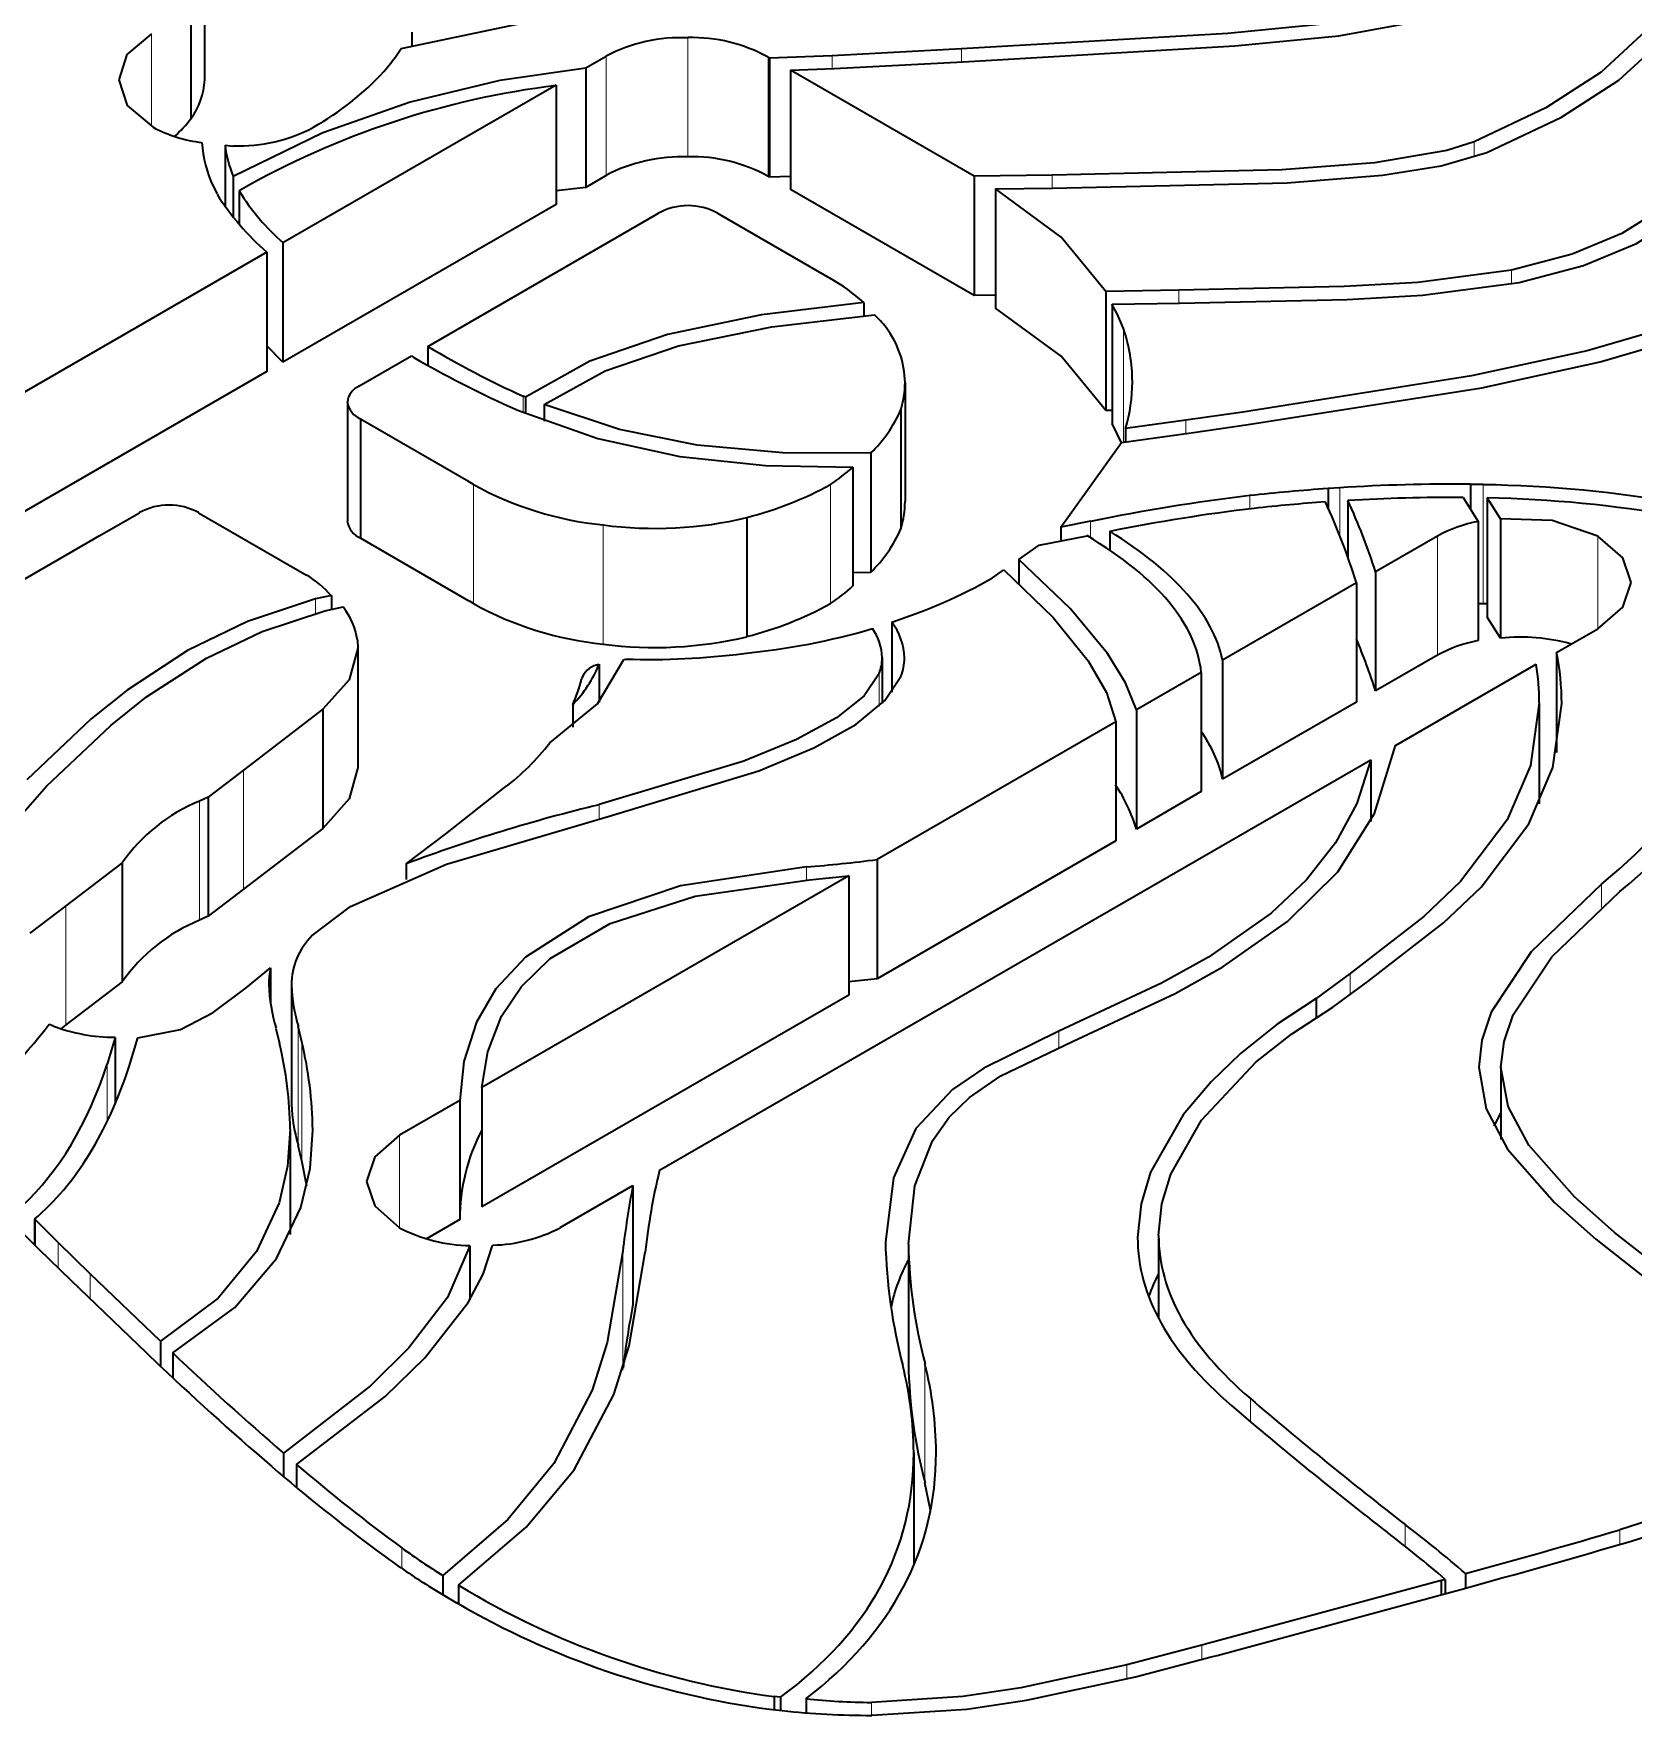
# Model space of a CAD drawing. Extents: x 428 to 891, y 189 to 670.
# Drawn here: x 775.65 to 781.13, y 646.21 to 651.97 of the extents above; entities that cross this region are included whole.
import ezdxf

# ---------------------------------------------------------------- set-up
doc = ezdxf.new("R2010")
doc.units = 0

msp = doc.modelspace()

# ---------------------------------------------------------------- linework, layer by layer
at = {"color": 7, "lineweight": 35, "ltscale": 0.010207}
for p, q in [((776.2335, 652.2189), (776.2335, 651.8106)), ((776.1861, 652.0855), (776.1861, 651.6772)), ((777.5388, 651.8505), (777.5388, 651.4422)), ((778.1679, 651.8854), (778.1679, 651.4772)), ((778.2404, 651.8436), (778.2404, 651.4353)), ((777.4375, 651.792), (777.4375, 651.3837)), ((778.8694, 651.4804), (778.8694, 651.0721)), ((776.4463, 651.2197), (776.4463, 650.8115)), ((776.5018, 651.2518), (776.5018, 650.8435)), ((779.3206, 651.0858), (779.3206, 650.6776)), ((778.6323, 650.7739), (778.6323, 650.3657)), ((776.723, 650.707), (776.723, 650.2987)), ((776.7679, 650.648), (776.7679, 650.2397)), ((778.618, 650.6804), (778.618, 650.2721)), ((778.5148, 650.531), (778.5148, 650.1227)), ((778.4534, 650.4836), (778.4534, 650.0754)), ((780.6266, 650.3784), (780.6266, 649.9701)), ((780.6722, 650.3064), (780.6722, 649.8981)), ((780.2442, 650.125), (780.2442, 649.7167)), ((776.7585, 649.8629), (776.7585, 649.4546)), ((779.7201, 649.8224), (779.7201, 649.4141)), ((779.6469, 649.7802), (779.6469, 649.3719)), ((776.6389, 649.6543), (776.6389, 649.246)), ((779.3547, 649.6115), (779.3547, 649.2032)), ((776.2461, 649.353), (776.2461, 648.9447)), ((778.5366, 649.1392), (778.5366, 648.7309)), ((775.951, 649.1279), (775.951, 648.7196)), ((778.4396, 649.0831), (778.4396, 648.6749)), ((777.1834, 648.3578), (777.1834, 647.9496)), ((777.1071, 648.3138), (777.1071, 647.9055)), ((777.7006, 648.022), (777.7006, 647.6137)), ((778.6442, 647.8217), (778.6442, 647.4134))]:
    msp.add_line(p, q, dxfattribs=at)
at = {"color": 7, "lineweight": 13, "ltscale": 0.00793}
for p, q in [((776.0516, 651.9689), (776.0516, 651.6517)), ((776.9014, 648.195), (776.9014, 647.8778))]:
    msp.add_line(p, q, dxfattribs=at)
at = {"color": 7, "lineweight": 35, "ltscale": 0.001193}
for p, q in [((776.9433, 651.9745), (776.9433, 651.9268)), ((778.9319, 650.1042), (778.971, 650.1316))]:
    msp.add_line(p, q, dxfattribs=at)
at = {"color": 7, "lineweight": 13, "ltscale": 0.010207}
for p, q in [((777.8891, 651.9557), (777.8891, 651.5474)), ((777.6089, 651.8909), (777.6089, 651.4827)), ((778.1639, 651.8878), (778.1639, 651.4795)), ((777.1547, 650.4247), (777.1547, 650.0164)), ((778.3769, 650.4247), (778.3769, 650.0164)), ((777.5982, 650.2852), (777.5982, 649.8769)), ((776.367, 649.4455), (776.367, 649.0372)), ((776.2161, 649.3394), (776.2161, 648.9312)), ((775.7587, 648.981), (775.7587, 648.5728)), ((776.5542, 648.567), (776.5542, 648.1588)), ((776.5666, 648.5148), (776.5666, 648.1066)), ((777.6655, 647.7971), (777.6655, 647.3889)), ((778.7007, 647.4111), (778.7007, 647.0029))]:
    msp.add_line(p, q, dxfattribs=at)
at = {"color": 7, "lineweight": 35, "ltscale": 0.01109}
msp.add_line((778.8253, 651.9164), (778.3823, 651.8933), dxfattribs=at)
at = {"color": 7, "lineweight": 13, "ltscale": 0.001114}
for p, q in [((778.8253, 651.9164), (778.8253, 651.8719)), ((779.5707, 651.0898), (779.5707, 651.0452))]:
    msp.add_line(p, q, dxfattribs=at)
at = {"color": 7, "lineweight": 35, "ltscale": 0.002024}
for p, q in [((777.6089, 651.8909), (777.5388, 651.8505)), ((777.6089, 651.4827), (777.5388, 651.4422))]:
    msp.add_line(p, q, dxfattribs=at)
at = {"color": 7, "lineweight": 35, "ltscale": 0.000116207}
for p, q in [((778.1679, 651.8854), (778.1639, 651.8878)), ((778.1679, 651.4772), (778.1639, 651.4795))]:
    msp.add_line(p, q, dxfattribs=at)
at = {"color": 7, "lineweight": 35, "ltscale": 0.005364}
msp.add_line((778.3823, 651.8933), (778.1679, 651.8854), dxfattribs=at)
at = {"color": 7, "lineweight": 35, "ltscale": 0.003729}
msp.add_line((778.2404, 651.8436), (778.3894, 651.849), dxfattribs=at)
at = {"color": 7, "lineweight": 35, "ltscale": 0.018158}
for p, q in [((778.8694, 651.4804), (778.2404, 651.8436)), ((778.8694, 651.0721), (778.2404, 651.4353))]:
    msp.add_line(p, q, dxfattribs=at)
at = {"color": 7, "lineweight": 13, "ltscale": 0.001115}
msp.add_line((778.3823, 651.8933), (778.3823, 651.8487), dxfattribs=at)
at = {"color": 7, "lineweight": 35, "ltscale": 0.011081}
msp.add_line((778.3894, 651.849), (778.832, 651.8723), dxfattribs=at)
at = {"color": 7, "lineweight": 35, "ltscale": 0.027012}
for p, q in [((777.4375, 651.792), (776.5018, 651.2518)), ((777.4375, 651.3837), (776.5018, 650.8435))]:
    msp.add_line(p, q, dxfattribs=at)
at = {"color": 7, "lineweight": 35, "ltscale": 0.000709072}
msp.add_line((776.3037, 651.5869), (776.3319, 651.5838), dxfattribs=at)
at = {"color": 7, "lineweight": 35, "ltscale": 0.005251}
msp.add_line((776.3037, 651.5869), (776.3037, 651.3768), dxfattribs=at)
at = {"color": 7, "lineweight": 13, "ltscale": 0.001314}
msp.add_line((780.5812, 651.5983), (780.5812, 651.5458), dxfattribs=at)
at = {"color": 7, "lineweight": 35, "ltscale": 0.00074388}
msp.add_line((776.2631, 651.4462), (776.2767, 651.4197), dxfattribs=at)
at = {"color": 7, "lineweight": 35, "ltscale": 0.003491}
msp.add_line((776.3317, 651.4796), (776.3317, 651.3399), dxfattribs=at)
at = {"color": 7, "lineweight": 35, "ltscale": 0.002549}
msp.add_line((777.5388, 651.4422), (777.4375, 651.4303), dxfattribs=at)
at = {"color": 7, "lineweight": 35, "ltscale": 0.001812}
msp.add_line((778.2404, 651.4793), (778.1679, 651.4772), dxfattribs=at)
at = {"color": 7, "lineweight": 35, "ltscale": 0.006664}
msp.add_line((779.1359, 651.484), (778.8694, 651.4804), dxfattribs=at)
at = {"color": 7, "lineweight": 35, "ltscale": 0.004877}
msp.add_line((778.9423, 651.4369), (779.1374, 651.4395), dxfattribs=at)
at = {"color": 7, "lineweight": 35, "ltscale": 0.010205}
for p, q in [((778.9423, 651.4369), (778.9423, 651.0287)), ((779.3414, 651.0416), (779.3414, 650.6334)), ((778.091, 650.3113), (778.091, 649.9031)), ((780.5955, 650.2977), (780.5955, 649.8895)), ((780.1783, 650.087), (780.1783, 649.6788)), ((779.4247, 649.6519), (779.4247, 649.2437)), ((776.5309, 648.7085), (776.5309, 648.3003))]:
    msp.add_line(p, q, dxfattribs=at)
at = {"color": 7, "lineweight": 13, "ltscale": 0.001112}
for p, q in [((779.1359, 651.484), (779.1359, 651.4395)), ((778.5173, 646.2512), (778.5173, 646.2067))]:
    msp.add_line(p, q, dxfattribs=at)
at = {"color": 7, "lineweight": 35, "ltscale": 0.002863}
msp.add_line((776.3521, 651.4302), (776.3521, 651.3157), dxfattribs=at)
at = {"color": 7, "lineweight": 35, "ltscale": 0.022825}
msp.add_line((776.9976, 650.8972), (777.7883, 651.3536), dxfattribs=at)
at = {"color": 7, "lineweight": 35, "ltscale": 0.011167}
msp.add_line((777.9901, 651.3536), (778.3769, 651.1303), dxfattribs=at)
at = {"color": 7, "lineweight": 35, "ltscale": 0.032577}
msp.add_line((776.4463, 651.2197), (775.3178, 650.5682), dxfattribs=at)
at = {"color": 7, "lineweight": 13, "ltscale": 0.001175}
msp.add_line((780.7097, 651.158), (780.7097, 651.111), dxfattribs=at)
at = {"color": 7, "lineweight": 35, "ltscale": 0.006255}
msp.add_line((779.5707, 651.0898), (779.3206, 651.0858), dxfattribs=at)
at = {"color": 7, "lineweight": 35, "ltscale": 0.001123}
msp.add_line((778.4909, 651.0474), (778.4909, 651.0024), dxfattribs=at)
at = {"color": 7, "lineweight": 35, "ltscale": 0.001834}
msp.add_line((778.9427, 651.0732), (778.8694, 651.0721), dxfattribs=at)
at = {"color": 7, "lineweight": 35, "ltscale": 0.005781}
msp.add_line((779.3414, 651.0416), (779.5726, 651.0452), dxfattribs=at)
at = {"color": 7, "lineweight": 13, "ltscale": 0.009749}
msp.add_line((779.3804, 650.9587), (779.3804, 650.5688), dxfattribs=at)
at = {"color": 7, "lineweight": 35, "ltscale": 0.001966}
msp.add_line((776.5018, 650.8435), (776.4463, 650.8992), dxfattribs=at)
at = {"color": 7, "lineweight": 35, "ltscale": 0.005182}
msp.add_line((776.7622, 650.7613), (776.942, 650.8645), dxfattribs=at)
at = {"color": 7, "lineweight": 35, "ltscale": 0.000227417}
msp.add_line((776.942, 650.8645), (776.9497, 650.8597), dxfattribs=at)
at = {"color": 7, "lineweight": 35, "ltscale": 0.001616}
msp.add_line((776.9976, 650.8972), (776.9976, 650.8325), dxfattribs=at)
at = {"color": 7, "lineweight": 35, "ltscale": 0.032576}
msp.add_line((776.4463, 650.8115), (775.3178, 650.16), dxfattribs=at)
at = {"color": 7, "lineweight": 35, "ltscale": 0.000834611}
msp.add_line((777.2778, 650.6914), (777.3083, 650.6777), dxfattribs=at)
at = {"color": 7, "lineweight": 35, "ltscale": 0.000192581}
msp.add_line((777.3321, 650.7234), (777.3251, 650.7266), dxfattribs=at)
at = {"color": 7, "lineweight": 13, "ltscale": 0.001401}
msp.add_line((777.3251, 650.7266), (777.3251, 650.6705), dxfattribs=at)
at = {"color": 7, "lineweight": 35, "ltscale": 0.001396}
msp.add_line((777.3321, 650.7234), (777.3321, 650.6675), dxfattribs=at)
at = {"color": 7, "lineweight": 35, "ltscale": 0.001414}
msp.add_line((777.3969, 650.6982), (777.3969, 650.6417), dxfattribs=at)
at = {"color": 7, "lineweight": 35, "ltscale": 0.010681}
for p, q in [((777.1379, 650.4344), (776.7679, 650.648)), ((777.1379, 650.0261), (776.7679, 650.2397))]:
    msp.add_line(p, q, dxfattribs=at)
at = {"color": 7, "lineweight": 35, "ltscale": 0.000523457}
msp.add_line((779.3415, 650.6779), (779.3206, 650.6776), dxfattribs=at)
at = {"color": 7, "lineweight": 35, "ltscale": 0.001858}
msp.add_line((779.3743, 650.5668), (779.3414, 650.6334), dxfattribs=at)
at = {"color": 7, "lineweight": 35, "ltscale": 0.005211}
msp.add_line((779.5942, 650.6445), (779.3878, 650.6155), dxfattribs=at)
at = {"color": 7, "lineweight": 35, "ltscale": 0.00493}
msp.add_line((779.7895, 650.6723), (779.5942, 650.6445), dxfattribs=at)
at = {"color": 7, "lineweight": 13, "ltscale": 0.001141}
msp.add_line((779.5942, 650.6445), (779.5942, 650.5989), dxfattribs=at)
at = {"color": 7, "lineweight": 35, "ltscale": 0.004924}
msp.add_line((779.6128, 650.6015), (779.8078, 650.6292), dxfattribs=at)
at = {"color": 7, "lineweight": 35, "ltscale": 0.006023}
msp.add_line((779.3742, 650.5679), (779.6128, 650.6015), dxfattribs=at)
at = {"color": 7, "lineweight": 35, "ltscale": 0.001141}
msp.add_line((779.3878, 650.6155), (779.3878, 650.5698), dxfattribs=at)
at = {"color": 7, "lineweight": 35, "ltscale": 0.008931}
msp.add_line((779.1656, 650.278), (779.3742, 650.5679), dxfattribs=at)
at = {"color": 7, "lineweight": 35, "ltscale": 0.000162009}
for p, q in [((777.1435, 650.4312), (777.1379, 650.4344)), ((777.1491, 650.4279), (777.1435, 650.4312)), ((777.1547, 650.4247), (777.1491, 650.4279)), ((777.1435, 650.0229), (777.1379, 650.0261)), ((777.1491, 650.0197), (777.1435, 650.0229)), ((777.1547, 650.0164), (777.1491, 650.0197))]:
    msp.add_line(p, q, dxfattribs=at)
at = {"color": 7, "lineweight": 35, "ltscale": 0.000999981}
msp.add_line((780.1215, 650.4128), (780.0816, 650.4103), dxfattribs=at)
at = {"color": 7, "lineweight": 35, "ltscale": 0.001669}
msp.add_line((780.0816, 650.4103), (780.0816, 650.3435), dxfattribs=at)
at = {"color": 7, "lineweight": 13, "ltscale": 0.004109}
msp.add_line((780.1215, 650.4128), (780.1215, 650.2485), dxfattribs=at)
at = {"color": 7, "lineweight": 35, "ltscale": 0.00107}
msp.add_line((780.6121, 650.4237), (780.5693, 650.4246), dxfattribs=at)
at = {"color": 7, "lineweight": 35, "ltscale": 0.002109}
msp.add_line((780.5693, 650.4246), (780.5693, 650.3403), dxfattribs=at)
at = {"color": 7, "lineweight": 13, "ltscale": 0.010205}
for p, q in [((780.6121, 650.4237), (780.6121, 650.0155)), ((780.4559, 650.2472), (780.4559, 649.839))]:
    msp.add_line(p, q, dxfattribs=at)
at = {"color": 7, "lineweight": 13, "ltscale": 0.001138}
msp.add_line((779.8134, 650.386), (779.8134, 650.3405), dxfattribs=at)
at = {"color": 7, "lineweight": 35, "ltscale": 0.004883}
msp.add_line((780.1495, 650.3692), (780.1495, 650.1739), dxfattribs=at)
at = {"color": 7, "lineweight": 35, "ltscale": 0.002424}
msp.add_line((780.5436, 650.3796), (780.5955, 650.2977), dxfattribs=at)
at = {"color": 7, "lineweight": 35, "ltscale": 0.002131}
for p, q in [((780.6722, 650.3064), (780.6266, 650.3784)), ((780.6722, 649.8981), (780.6266, 649.9701))]:
    msp.add_line(p, q, dxfattribs=at)
at = {"color": 7, "lineweight": 35, "ltscale": 0.00399}
msp.add_line((775.8728, 650.2477), (776.011, 650.3276), dxfattribs=at)
at = {"color": 7, "lineweight": 35, "ltscale": 0.010682}
msp.add_line((776.2128, 650.3276), (776.5828, 650.1139), dxfattribs=at)
at = {"color": 7, "lineweight": 35, "ltscale": 0.002611}
msp.add_line((779.2681, 650.2982), (779.1656, 650.278), dxfattribs=at)
at = {"color": 7, "lineweight": 13, "ltscale": 0.001419}
msp.add_line((779.2681, 650.2982), (779.2681, 650.2414), dxfattribs=at)
at = {"color": 7, "lineweight": 35, "ltscale": 0.035898}
msp.add_line((774.6293, 649.5298), (775.8728, 650.2477), dxfattribs=at)
at = {"color": 7, "lineweight": 35, "ltscale": 0.004176}
msp.add_line((779.0919, 650.2166), (779.2557, 650.2488), dxfattribs=at)
at = {"color": 7, "lineweight": 35, "ltscale": 0.001172}
msp.add_line((779.1656, 650.278), (779.1656, 650.2311), dxfattribs=at)
at = {"color": 7, "lineweight": 35, "ltscale": 0.001624}
msp.add_line((779.334, 650.2637), (779.334, 650.1987), dxfattribs=at)
at = {"color": 7, "lineweight": 35, "ltscale": 0.00611}
msp.add_line((780.4559, 650.2472), (780.2442, 650.125), dxfattribs=at)
at = {"color": 7, "lineweight": 13, "ltscale": 0.007928}
msp.add_line((781.0054, 650.2472), (781.0054, 649.9301), dxfattribs=at)
at = {"color": 7, "lineweight": 35, "ltscale": 0.002125}
msp.add_line((779.0223, 650.1677), (779.0919, 650.2166), dxfattribs=at)
at = {"color": 7, "lineweight": 35, "ltscale": 0.002071}
msp.add_line((779.0223, 650.1677), (779.0223, 650.0848), dxfattribs=at)
at = {"color": 7, "lineweight": 35, "ltscale": 0.001536}
msp.add_line((778.5148, 650.1227), (778.4534, 650.1212), dxfattribs=at)
at = {"color": 7, "lineweight": 35, "ltscale": 0.013229}
msp.add_line((780.1783, 650.087), (779.7201, 649.8224), dxfattribs=at)
at = {"color": 7, "lineweight": 35, "ltscale": 0.001392}
msp.add_line((776.6678, 650.0434), (776.6133, 650.032), dxfattribs=at)
at = {"color": 7, "lineweight": 13, "ltscale": 0.001233}
msp.add_line((776.6133, 650.032), (776.6133, 649.9827), dxfattribs=at)
at = {"color": 7, "lineweight": 35, "ltscale": 0.001607}
msp.add_line((776.6453, 649.9915), (776.7082, 650.0046), dxfattribs=at)
at = {"color": 7, "lineweight": 35, "ltscale": 0.001175}
msp.add_line((776.6678, 650.0434), (776.6678, 649.9964), dxfattribs=at)
at = {"color": 7, "lineweight": 35, "ltscale": 0.000413584}
msp.add_line((780.6121, 650.0155), (780.5955, 650.0158), dxfattribs=at)
at = {"color": 7, "lineweight": 35, "ltscale": 0.000383105}
msp.add_line((780.6274, 650.0151), (780.6121, 650.0155), dxfattribs=at)
at = {"color": 7, "lineweight": 35, "ltscale": 0.006012}
msp.add_line((778.5876, 649.9528), (778.5876, 649.7123), dxfattribs=at)
at = {"color": 7, "lineweight": 35, "ltscale": 0.00069426}
msp.add_line((776.7567, 649.8906), (776.7585, 649.8629), dxfattribs=at)
at = {"color": 7, "lineweight": 35, "ltscale": 0.004077}
msp.add_line((780.8641, 649.8484), (781.0053, 649.93), dxfattribs=at)
at = {"color": 7, "lineweight": 35, "ltscale": 0.000167597}
msp.add_line((777.6695, 649.8246), (777.6761, 649.8258), dxfattribs=at)
at = {"color": 7, "lineweight": 35, "ltscale": 0.003925}
msp.add_line((778.554, 649.8309), (778.554, 649.674), dxfattribs=at)
at = {"color": 7, "lineweight": 35, "ltscale": 0.006111}
msp.add_line((780.4559, 649.839), (780.2442, 649.7167), dxfattribs=at)
at = {"color": 7, "lineweight": 35, "ltscale": 0.008559}
msp.add_line((780.8641, 649.8484), (780.8641, 649.5061), dxfattribs=at)
at = {"color": 7, "lineweight": 35, "ltscale": 0.000242399}
msp.add_line((777.5751, 649.8065), (777.5847, 649.8083), dxfattribs=at)
at = {"color": 7, "lineweight": 35, "ltscale": 0.003259}
msp.add_line((777.5847, 649.8083), (777.5847, 649.6779), dxfattribs=at)
at = {"color": 7, "lineweight": 13, "ltscale": 0.00282}
msp.add_line((778.5433, 649.7765), (778.5433, 649.6637), dxfattribs=at)
at = {"color": 7, "lineweight": 35, "ltscale": 0.006414}
msp.add_line((779.6469, 649.7802), (779.4247, 649.6519), dxfattribs=at)
at = {"color": 7, "lineweight": 35, "ltscale": 0.013927}
msp.add_line((780.3117, 649.5295), (780.7942, 649.808), dxfattribs=at)
at = {"color": 7, "lineweight": 35, "ltscale": 0.00857}
for p, q in [((776.6389, 649.6543), (776.367, 649.4455)), ((776.6389, 649.246), (776.367, 649.0372))]:
    msp.add_line(p, q, dxfattribs=at)
at = {"color": 7, "lineweight": 35, "ltscale": 0.001935}
msp.add_line((777.4944, 649.6705), (777.4944, 649.5931), dxfattribs=at)
at = {"color": 7, "lineweight": 35, "ltscale": 0.01323}
msp.add_line((780.1783, 649.6788), (779.7201, 649.4141), dxfattribs=at)
at = {"color": 7, "lineweight": 35, "ltscale": 0.008647}
msp.add_line((780.8046, 649.6757), (780.8046, 649.3298), dxfattribs=at)
at = {"color": 7, "lineweight": 35, "ltscale": 0.023616}
for p, q in [((779.3547, 649.6115), (778.5366, 649.1392)), ((779.3547, 649.2032), (778.5366, 648.7309))]:
    msp.add_line(p, q, dxfattribs=at)
at = {"color": 7, "lineweight": 35, "ltscale": 0.070306}
msp.add_line((777.7919, 648.0748), (780.2274, 649.4808), dxfattribs=at)
at = {"color": 7, "lineweight": 35, "ltscale": 0.005295}
msp.add_line((780.2274, 649.4808), (780.2274, 649.269), dxfattribs=at)
at = {"color": 7, "lineweight": 35, "ltscale": 0.003806}
for p, q in [((776.367, 649.4455), (776.2461, 649.353)), ((776.367, 649.0372), (776.2461, 648.9447))]:
    msp.add_line(p, q, dxfattribs=at)
at = {"color": 7, "lineweight": 35, "ltscale": 0.006417}
msp.add_line((777.0594, 649.2271), (777.2612, 649.3856), dxfattribs=at)
at = {"color": 7, "lineweight": 35, "ltscale": 0.006413}
msp.add_line((779.6469, 649.3719), (779.4247, 649.2437), dxfattribs=at)
at = {"color": 7, "lineweight": 35, "ltscale": 0.000823618}
for p, q in [((776.2461, 649.353), (776.2161, 649.3394)), ((776.2461, 648.9447), (776.2161, 648.9312))]:
    msp.add_line(p, q, dxfattribs=at)
at = {"color": 7, "lineweight": 13, "ltscale": 0.001215}
msp.add_line((777.5849, 649.3275), (777.5849, 649.2789), dxfattribs=at)
at = {"color": 7, "lineweight": 35, "ltscale": 0.004251}
msp.add_line((776.9241, 649.1241), (777.0594, 649.2271), dxfattribs=at)
at = {"color": 7, "lineweight": 35, "ltscale": 0.006051}
for p, q in [((775.951, 649.1279), (775.7587, 648.981)), ((775.951, 648.7196), (775.7587, 648.5728))]:
    msp.add_line(p, q, dxfattribs=at)
at = {"color": 7, "lineweight": 35, "ltscale": 0.001323}
msp.add_line((776.9241, 649.1241), (776.9241, 649.0712), dxfattribs=at)
at = {"color": 7, "lineweight": 35, "ltscale": 0.036263}
for p, q in [((778.4396, 649.0831), (777.1834, 648.3578)), ((778.4396, 648.6749), (777.1834, 647.9496))]:
    msp.add_line(p, q, dxfattribs=at)
at = {"color": 7, "lineweight": 13, "ltscale": 0.001122}
msp.add_line((778.2947, 649.114), (778.2947, 649.0691), dxfattribs=at)
at = {"color": 7, "lineweight": 35, "ltscale": 0.003375}
msp.add_line((778.3052, 649.0699), (778.4396, 649.0831), dxfattribs=at)
at = {"color": 7, "lineweight": 13, "ltscale": 0.00199}
msp.add_line((781.0176, 649.0548), (781.0176, 648.9752), dxfattribs=at)
at = {"color": 7, "lineweight": 35, "ltscale": 0.003874}
msp.add_line((775.7587, 648.981), (775.6354, 648.8871), dxfattribs=at)
at = {"color": 7, "lineweight": 35, "ltscale": 0.004114}
msp.add_line((776.6021, 648.8789), (776.733, 648.9786), dxfattribs=at)
at = {"color": 7, "lineweight": 35, "ltscale": 0.002711}
msp.add_line((776.3754, 648.6994), (776.4593, 648.7681), dxfattribs=at)
at = {"color": 7, "lineweight": 35, "ltscale": 0.003043}
msp.add_line((776.4593, 648.7681), (776.4593, 648.6464), dxfattribs=at)
at = {"color": 7, "lineweight": 35, "ltscale": 0.002443}
msp.add_line((778.5366, 648.7309), (778.4396, 648.7195), dxfattribs=at)
at = {"color": 7, "lineweight": 35, "ltscale": 0.003631}
msp.add_line((780.157, 648.7489), (780.0403, 648.6624), dxfattribs=at)
at = {"color": 7, "lineweight": 13, "ltscale": 0.001782}
msp.add_line((780.157, 648.7489), (780.157, 648.6776), dxfattribs=at)
at = {"color": 7, "lineweight": 35, "ltscale": 0.003506}
msp.add_line((776.2632, 648.6152), (776.3754, 648.6994), dxfattribs=at)
at = {"color": 7, "lineweight": 35, "ltscale": 0.003702}
msp.add_line((780.0981, 648.6331), (780.2172, 648.7212), dxfattribs=at)
at = {"color": 7, "lineweight": 35, "ltscale": 0.001604}
msp.add_line((780.0403, 648.6624), (780.0403, 648.5983), dxfattribs=at)
at = {"color": 7, "lineweight": 35, "ltscale": 0.000339006}
msp.add_line((775.7014, 648.5753), (775.7138, 648.5699), dxfattribs=at)
at = {"color": 7, "lineweight": 35, "ltscale": 0.000545089}
msp.add_line((775.7587, 648.5728), (775.7414, 648.5594), dxfattribs=at)
at = {"color": 7, "lineweight": 35, "ltscale": 0.001328}
msp.add_line((776.4779, 648.5607), (776.4904, 648.509), dxfattribs=at)
at = {"color": 7, "lineweight": 35, "ltscale": 0.001341}
for p, q in [((776.5666, 648.5148), (776.5542, 648.567)), ((776.5666, 648.1066), (776.5542, 648.1588))]:
    msp.add_line(p, q, dxfattribs=at)
at = {"color": 7, "lineweight": 35, "ltscale": 0.002393}
msp.add_line((775.9277, 648.5299), (775.8997, 648.4384), dxfattribs=at)
at = {"color": 7, "lineweight": 35, "ltscale": 0.005687}
msp.add_line((775.9277, 648.5299), (775.9277, 648.3024), dxfattribs=at)
at = {"color": 7, "lineweight": 35, "ltscale": 0.002552}
msp.add_line((775.9753, 648.4302), (776.0052, 648.5278), dxfattribs=at)
at = {"color": 7, "lineweight": 13, "ltscale": 0.001393}
msp.add_line((779.1594, 648.551), (779.1594, 648.4953), dxfattribs=at)
at = {"color": 7, "lineweight": 13, "ltscale": 0.004941}
msp.add_line((775.8997, 648.4384), (775.8997, 648.2407), dxfattribs=at)
at = {"color": 7, "lineweight": 35, "ltscale": 0.00618}
msp.add_line((780.6735, 648.4276), (780.6735, 648.1804), dxfattribs=at)
at = {"color": 7, "lineweight": 35, "ltscale": 0.005938}
msp.add_line((777.1071, 648.3138), (776.9014, 648.195), dxfattribs=at)
at = {"color": 7, "lineweight": 35, "ltscale": 0.001312}
msp.add_line((780.6735, 648.272), (780.6487, 648.2257), dxfattribs=at)
at = {"color": 7, "lineweight": 35, "ltscale": 0.009013}
msp.add_line((776.5264, 648.2151), (776.5264, 647.8546), dxfattribs=at)
at = {"color": 7, "lineweight": 35, "ltscale": 0.002198}
msp.add_line((776.5837, 648.0203), (776.5666, 648.1066), dxfattribs=at)
at = {"color": 7, "lineweight": 35, "ltscale": 0.007209}
msp.add_line((777.4508, 647.8778), (777.7006, 648.022), dxfattribs=at)
at = {"color": 7, "lineweight": 35, "ltscale": 0.002792}
msp.add_line((775.587, 647.8826), (775.6659, 647.8035), dxfattribs=at)
at = {"color": 7, "lineweight": 35, "ltscale": 0.000107918}
msp.add_line((775.6544, 647.9041), (775.6514, 647.9072), dxfattribs=at)
at = {"color": 7, "lineweight": 35, "ltscale": 0.00224}
msp.add_line((775.6514, 647.9072), (775.6514, 647.8176), dxfattribs=at)
at = {"color": 7, "lineweight": 35, "ltscale": 0.002742}
msp.add_line((775.7319, 647.8264), (775.6544, 647.9041), dxfattribs=at)
at = {"color": 7, "lineweight": 13, "ltscale": 0.002235}
msp.add_line((775.6544, 647.9041), (775.6544, 647.8146), dxfattribs=at)
at = {"color": 7, "lineweight": 35, "ltscale": 0.003293}
msp.add_line((777.1071, 647.9055), (776.993, 647.8397), dxfattribs=at)
at = {"color": 7, "lineweight": 35, "ltscale": 0.003827}
msp.add_line((775.842, 647.7201), (775.7319, 647.8264), dxfattribs=at)
at = {"color": 7, "lineweight": 13, "ltscale": 0.002168}
msp.add_line((775.7319, 647.8264), (775.7319, 647.7397), dxfattribs=at)
at = {"color": 7, "lineweight": 35, "ltscale": 0.004622}
msp.add_line((777.1423, 647.8159), (777.1423, 647.631), dxfattribs=at)
at = {"color": 7, "lineweight": 35, "ltscale": 0.007117}
msp.add_line((779.501, 647.8509), (779.501, 647.5662), dxfattribs=at)
at = {"color": 7, "lineweight": 35, "ltscale": 0.00382}
msp.add_line((775.6659, 647.8035), (775.7758, 647.6973), dxfattribs=at)
at = {"color": 7, "lineweight": 35, "ltscale": 0.00897}
msp.add_line((775.7758, 647.6973), (776.0344, 647.4487), dxfattribs=at)
at = {"color": 7, "lineweight": 35, "ltscale": 0.008354}
msp.add_line((776.0828, 647.4885), (775.842, 647.7201), dxfattribs=at)
at = {"color": 7, "lineweight": 13, "ltscale": 0.002171}
msp.add_line((775.842, 647.7201), (775.842, 647.6332), dxfattribs=at)
at = {"color": 7, "lineweight": 35, "ltscale": 0.002145}
msp.add_line((776.0828, 647.4885), (776.0828, 647.4026), dxfattribs=at)
at = {"color": 7, "lineweight": 35, "ltscale": 0.000692857}
msp.add_line((776.0344, 647.4487), (776.0544, 647.4295), dxfattribs=at)
at = {"color": 7, "lineweight": 35, "ltscale": 0.002127}
msp.add_line((776.1247, 647.4484), (776.1247, 647.3633), dxfattribs=at)
at = {"color": 7, "lineweight": 13, "ltscale": 0.001981}
msp.add_line((779.8153, 647.2921), (779.8153, 647.2128), dxfattribs=at)
at = {"color": 7, "lineweight": 35, "ltscale": 0.00072906}
msp.add_line((776.4634, 647.0595), (776.4855, 647.0404), dxfattribs=at)
at = {"color": 7, "lineweight": 35, "ltscale": 0.001999}
msp.add_line((776.5037, 647.1049), (776.5037, 647.025), dxfattribs=at)
at = {"color": 7, "lineweight": 35, "ltscale": 3.6748e-05}
msp.add_line((776.5492, 647.0654), (776.5481, 647.0663), dxfattribs=at)
at = {"color": 7, "lineweight": 35, "ltscale": 0.001964}
msp.add_line((776.5481, 647.0663), (776.5481, 646.9878), dxfattribs=at)
at = {"color": 7, "lineweight": 13, "ltscale": 0.001962}
msp.add_line((776.5492, 647.0654), (776.5492, 646.9869), dxfattribs=at)
at = {"color": 7, "lineweight": 35, "ltscale": 0.009665}
msp.add_line((778.662, 647.1069), (778.662, 646.7203), dxfattribs=at)
at = {"color": 7, "lineweight": 35, "ltscale": 0.00238}
msp.add_line((778.7201, 646.9097), (778.7007, 647.0029), dxfattribs=at)
at = {"color": 7, "lineweight": 13, "ltscale": 0.001875}
msp.add_line((780.3453, 646.8605), (780.3453, 646.7855), dxfattribs=at)
at = {"color": 7, "lineweight": 13, "ltscale": 0.001244}
msp.add_line((781.0806, 646.8423), (781.0806, 646.7925), dxfattribs=at)
at = {"color": 7, "lineweight": 13, "ltscale": 0.001758}
msp.add_line((776.9089, 646.7805), (776.9089, 646.7102), dxfattribs=at)
at = {"color": 7, "lineweight": 35, "ltscale": 0.001631}
msp.add_line((777.0493, 646.6854), (777.0493, 646.6201), dxfattribs=at)
at = {"color": 7, "lineweight": 35, "ltscale": 0.001598}
msp.add_line((777.103, 646.6525), (777.103, 646.5886), dxfattribs=at)
at = {"color": 7, "lineweight": 35, "ltscale": 0.020699}
msp.add_line((780.4688, 646.6688), (779.6696, 646.4526), dxfattribs=at)
at = {"color": 7, "lineweight": 35, "ltscale": 0.000345833}
msp.add_line((780.4821, 646.6725), (780.4688, 646.6688), dxfattribs=at)
at = {"color": 7, "lineweight": 35, "ltscale": 0.00123}
msp.add_line((780.4688, 646.6688), (780.4688, 646.6196), dxfattribs=at)
at = {"color": 7, "lineweight": 35, "ltscale": 0.001233}
msp.add_line((780.4821, 646.6725), (780.4821, 646.6232), dxfattribs=at)
at = {"color": 7, "lineweight": 35, "ltscale": 0.001234}
msp.add_line((780.5521, 646.6922), (780.5521, 646.6428), dxfattribs=at)
at = {"color": 7, "lineweight": 35, "ltscale": 0.000761024}
msp.add_line((777.0015, 646.6494), (777.0274, 646.6335), dxfattribs=at)
at = {"color": 7, "lineweight": 35, "ltscale": 0.001988}
msp.add_line((777.0274, 646.6335), (777.0957, 646.5928), dxfattribs=at)
at = {"color": 7, "lineweight": 35, "ltscale": 0.020726}
msp.add_line((779.7019, 646.4122), (780.5022, 646.6287), dxfattribs=at)
at = {"color": 7, "lineweight": 35, "ltscale": 0.000875691}
msp.add_line((780.5022, 646.6287), (780.5359, 646.6383), dxfattribs=at)
at = {"color": 7, "lineweight": 35, "ltscale": 0.006637}
msp.add_line((779.6486, 646.447), (779.3916, 646.3802), dxfattribs=at)
at = {"color": 7, "lineweight": 35, "ltscale": 0.00054335}
msp.add_line((779.6696, 646.4526), (779.6486, 646.447), dxfattribs=at)
at = {"color": 7, "lineweight": 13, "ltscale": 0.001222}
msp.add_line((779.6486, 646.447), (779.6486, 646.3981), dxfattribs=at)
at = {"color": 7, "lineweight": 13, "ltscale": 0.001212}
msp.add_line((779.3916, 646.3802), (779.3916, 646.3317), dxfattribs=at)
at = {"color": 7, "lineweight": 35, "ltscale": 0.006681}
msp.add_line((779.422, 646.3392), (779.6806, 646.4067), dxfattribs=at)
at = {"color": 7, "lineweight": 35, "ltscale": 0.000550337}
msp.add_line((779.6806, 646.4067), (779.7019, 646.4122), dxfattribs=at)
at = {"color": 7, "lineweight": 35, "ltscale": 0.000567865}
msp.add_line((778.2062, 646.2691), (778.1837, 646.2715), dxfattribs=at)
at = {"color": 7, "lineweight": 35, "ltscale": 0.001131}
msp.add_line((778.1837, 646.2715), (778.1837, 646.2263), dxfattribs=at)
at = {"color": 7, "lineweight": 35, "ltscale": 0.001132}
msp.add_line((778.2062, 646.2691), (778.2062, 646.2238), dxfattribs=at)
at = {"color": 7, "lineweight": 35, "ltscale": 0.001199}
msp.add_line((778.2933, 646.2634), (778.2933, 646.2154), dxfattribs=at)
at = {"color": 7, "lineweight": 35, "ltscale": 0.001102}
msp.add_line((778.1682, 646.228), (778.212, 646.2232), dxfattribs=at)
at = {"color": 7, "lineweight": 35}
for points in [[(781.4288, 652.3518), (781.2899, 652.1209), (781.1998, 652.0061), (781.0167, 651.8373), (780.8274, 651.7151), (780.5812, 651.5983)], [(780.6255, 651.5621), (780.881, 651.6831), (781.077, 651.8092), (781.2665, 651.983), (781.3594, 652.1011), (781.5023, 652.3383)], [(780.9313, 652.2755), (780.7384, 652.1599), (780.4991, 652.0768), (780.0859, 652.0032), (779.7375, 651.9698), (778.8253, 651.9164)], [(778.832, 651.8723), (779.7623, 651.9269), (780.1185, 651.9615), (780.5427, 652.0387), (780.7906, 652.1265), (780.9932, 652.2488)], [(776.9069, 651.9178), (777.3477, 652.0106), (777.6179, 652.0479), (778.2041, 652.0965)], [(776.0516, 651.9689), (775.9675, 651.897), (775.9395, 651.8104)], [(777.5388, 651.8505), (777.2446, 651.808), (776.9379, 651.7346), (776.6385, 651.6288), (776.3317, 651.4796)], [(775.9395, 651.8104), (775.9689, 651.723), (776.0572, 651.6485)], [(781.5575, 651.6801), (781.372, 651.4858), (781.2698, 651.3985), (781.0877, 651.2838), (780.9178, 651.2131), (780.7097, 651.158)], [(780.7354, 651.116), (780.9565, 651.1749), (781.1373, 651.2504), (781.3302, 651.3716), (781.4371, 651.4625), (781.6259, 651.6594)], [(780.5812, 651.5983), (780.4882, 651.5683), (780.2404, 651.5259), (779.9227, 651.5018), (779.1359, 651.484)], [(779.1374, 651.4395), (779.941, 651.4583), (780.268, 651.4839), (780.469, 651.516), (780.6255, 651.5621)], [(779.3206, 651.0858), (779.1677, 651.2716), (778.9423, 651.4369)], [(782.0193, 651.4776), (781.9394, 651.3599), (781.8313, 651.2549), (781.6801, 651.1506), (781.5022, 651.0599), (781.2477, 650.9628), (780.9682, 650.8823), (780.5728, 650.796), (779.7895, 650.6723)], [(779.8078, 650.6292), (780.6084, 650.7559), (781.0128, 650.8448), (781.299, 650.9282), (781.5599, 651.0291), (781.7392, 651.1216), (781.8927, 651.2277), (782.0077, 651.3394), (782.0929, 651.4649)], [(780.7097, 651.158), (780.389, 651.1165), (780.1362, 651.1021), (779.5707, 651.0898)], [(779.5726, 651.0452), (780.1466, 651.0579), (780.4047, 651.0729), (780.7354, 651.116)], [(778.4909, 651.0474), (778.1403, 651.0052), (777.8192, 650.9384), (777.5531, 650.8472), (777.3321, 650.7234)], [(777.3969, 650.6982), (777.6049, 650.8135), (777.8564, 650.899), (778.1766, 650.9647), (778.5283, 651.0057)], [(779.3206, 650.6776), (779.1677, 650.8634), (778.9423, 651.0287)], [(778.5148, 650.531), (778.2144, 650.5323), (777.9207, 650.5594), (777.6542, 650.6129), (777.3969, 650.6982)], [(777.3083, 650.6777), (777.5805, 650.5812), (777.8617, 650.5201), (778.1547, 650.4891), (778.4534, 650.4836)], [(781.0054, 650.2472), (780.8489, 650.3004), (780.6722, 650.3064)], [(781.1191, 650.0886), (781.0907, 650.173), (781.0054, 650.2472)], [(779.4247, 649.6519), (779.3875, 649.7449), (779.3259, 649.845), (779.1979, 649.999), (779.0223, 650.1677)], [(778.971, 650.1316), (779.1392, 649.9681), (779.2598, 649.8201), (779.3229, 649.7109), (779.3547, 649.6115)], [(781.0053, 649.93), (781.0907, 650.0042), (781.1191, 650.0886)], [(776.6133, 650.032), (776.3801, 649.9542), (776.1754, 649.8549), (775.9688, 649.72), (775.8456, 649.6213), (775.6248, 649.4124)], [(775.6921, 649.3905), (775.9119, 649.5983), (776.0345, 649.6962), (776.24, 649.829), (776.4304, 649.92), (776.6453, 649.9915)], [(776.7585, 649.8629), (776.7286, 649.7554), (776.6389, 649.6543)], [(777.4156, 649.5385), (777.5797, 649.6724), (777.6695, 649.8246)], [(778.5433, 649.7765), (778.492, 649.7004), (778.3979, 649.6252), (778.2607, 649.5505), (778.0798, 649.4761), (777.5849, 649.3275)], [(777.6158, 649.2868), (778.1315, 649.443), (778.3205, 649.5221), (778.4643, 649.6022), (778.5634, 649.6837), (778.6183, 649.7667)], [(780.8046, 649.6757), (780.7749, 649.4618), (780.6951, 649.2749), (780.5352, 649.0635), (780.4095, 648.9441), (780.157, 648.7489)], [(780.2172, 648.7212), (780.4766, 648.9218), (780.6055, 649.0447), (780.7694, 649.262), (780.8511, 649.454), (780.8816, 649.6738)], [(780.2274, 649.4808), (780.1796, 649.3307), (780.1068, 649.1958), (780.0071, 649.0694), (779.886, 648.9557), (779.6714, 648.8051), (779.5105, 648.715), (779.1594, 648.551)], [(779.2057, 648.5153), (779.5574, 648.6798), (779.7212, 648.7716), (779.942, 648.9265), (780.1142, 649.097), (780.2407, 649.2963), (780.3117, 649.5295)], [(776.7585, 649.4546), (776.7286, 649.3471), (776.6389, 649.246)], [(775.2717, 648.7487), (775.3038, 648.8618), (775.356, 648.9727), (775.4507, 649.1165), (775.6921, 649.3905)], [(776.733, 648.9786), (777.0619, 649.1235), (777.6158, 649.2868)], [(778.2947, 649.114), (777.8636, 649.0494), (777.5485, 648.9426), (777.3322, 648.8047), (777.2313, 648.6965), (777.1642, 648.5823), (777.1211, 648.4468), (777.1071, 648.3138)], [(777.1834, 648.3578), (777.2031, 648.4805), (777.2505, 648.6028), (777.3187, 648.7043), (777.4171, 648.7995), (777.622, 648.92), (777.9135, 649.0131), (778.3052, 649.0699)], [(781.0176, 649.0548), (780.7765, 648.8224), (780.6402, 648.6157), (780.6078, 648.5197), (780.5973, 648.4277)], [(780.6735, 648.4276), (780.6838, 648.5157), (780.7153, 648.6075), (780.8477, 648.8057), (781.081, 649.0295)], [(776.0052, 648.5278), (776.1511, 648.5562), (776.2632, 648.6152)], [(780.0403, 648.6624), (779.9073, 648.5748), (779.7819, 648.4745), (779.6811, 648.3779), (779.5855, 648.2649), (779.4736, 648.0684), (779.4407, 647.9595), (779.4288, 647.8446)], [(779.501, 647.8509), (779.5121, 647.9589), (779.5428, 648.0612), (779.6479, 648.246), (779.8344, 648.4444), (779.9561, 648.541), (780.0981, 648.6331)], [(779.1594, 648.551), (778.902, 648.4245), (778.7955, 648.3514), (778.6696, 648.2173), (778.5927, 648.0488), (778.5657, 647.8285)], [(778.6442, 647.8217), (778.6659, 648.0213), (778.726, 648.1748), (778.7838, 648.2562), (778.8534, 648.3239), (778.9606, 648.3981), (779.2057, 648.5153)], [(780.5973, 648.4277), (780.623, 648.2851), (780.696, 648.1469), (780.8568, 647.9634), (780.9978, 647.8378), (781.3419, 647.5678)], [(781.4033, 647.5945), (781.0627, 647.8616), (780.9247, 647.9839), (780.7686, 648.1606), (780.6982, 648.2924), (780.6735, 648.4276)], [(776.5264, 648.2151), (776.5178, 648.0889), (776.489, 647.9623), (776.4115, 647.7959), (776.2796, 647.6365), (776.0828, 647.4885)], [(776.1247, 647.4484), (776.3376, 647.6043), (776.4801, 647.772), (776.5636, 647.9469), (776.5946, 648.0799), (776.6038, 648.2122)], [(776.9014, 648.195), (776.816, 648.1208), (776.7876, 648.0364)], [(776.7876, 648.0364), (776.816, 647.952), (776.9014, 647.8777)], [(777.1423, 647.8159), (777.0656, 647.6383), (776.9331, 647.4656), (776.8014, 647.3362), (776.5037, 647.1049)], [(776.5481, 647.0663), (776.8521, 647.2998), (776.9883, 647.4313), (777.1362, 647.6208), (777.1876, 647.7184), (777.2201, 647.817)], [(777.6655, 647.7971), (777.612, 647.4838), (777.5612, 647.3204), (777.43, 647.0695), (777.2722, 646.8781), (777.0493, 646.6854)], [(777.103, 646.6525), (777.335, 646.8511), (777.499, 647.048), (777.6351, 647.3056), (777.6875, 647.473), (777.7422, 647.7939)], [(781.8939, 647.1281), (781.6261, 647.0183), (781.0806, 646.8423)], [(781.1154, 646.8027), (781.6727, 646.9826), (781.9471, 647.0956)], [(779.3916, 646.3802), (779.029, 646.3013), (778.8307, 646.2716), (778.5173, 646.2512)], [(778.5182, 646.2068), (778.8437, 646.2278), (779.0487, 646.2582), (779.422, 646.3392)]]:
    msp.add_lwpolyline(points, dxfattribs=at)
for centre, radius, start, end in [((777.8663, 651.4006), 0.5546, 87.6481, 117.69891), ((777.9033, 651.416), 0.5394, 61.08888, 91.50529), ((776.2521, 652.3487), 0.7837, 319.47561, 326.652), ((776.1345, 652.4948), 0.9687, 299.15246, 317.42179), ((775.995, 651.8215), 0.2391, 322.94896, 357.37424), ((777.7893, 648.9171), 2.8955, 96.97659, 119.76397), ((775.8693, 651.9137), 0.3953, 311.35971, 323.27476), ((776.2832, 652.0786), 0.4863, 242.27505, 263.04568), ((776.3518, 652.1269), 0.5426, 267.90195, 298.03871), ((776.6332, 651.6214), 0.4096, 183.634, 205.33647), ((776.6885, 651.6299), 0.3872, 186.39417, 202.85561), ((777.8663, 650.9923), 0.5546, 87.6481, 117.69891), ((777.9033, 651.0077), 0.5394, 61.08888, 91.50529), ((777.0163, 651.8804), 0.8719, 211.91882, 229.21244), ((777.0436, 651.8629), 0.8162, 212.03346, 228.44053), ((777.8892, 651.1685), 0.2112, 61.40399, 118.59199), ((778.0477, 650.5576), 0.6606, 47.85011, 60.10625), ((778.8196, 650.7417), 0.6014, 21.16316, 29.897), ((778.2725, 650.7327), 0.3736, 37.85544, 46.86086), ((778.3145, 650.7687), 0.3181, 0.9442, 37.37961), ((778.8459, 650.7749), 0.5651, 0.15726, 18.98466), ((778.7985, 654.0588), 3.6948, 239.97534, 245.69674), ((778.8217, 653.9936), 3.5937, 239.49791, 245.38822), ((776.7878, 650.7001), 0.0657, 112.69126, 173.93966), ((778.3071, 650.7759), 0.3253, 342.91573, 359.65099), ((778.8286, 650.7788), 0.5826, 343.7257, 359.77194), ((776.7943, 650.7167), 0.0727, 187.73484, 248.93079), ((778.1973, 650.8624), 0.4586, 313.77242, 336.60688), ((778.0961, 650.8607), 0.5187, 302.77887, 313.45471), ((777.7101, 651.4258), 1.1454, 240.97639, 264.39365), ((777.7986, 651.4728), 1.1974, 284.12836, 298.88413), ((780.5648, 643.5967), 6.8307, 94.05615, 96.31526), ((780.4977, 644.6827), 5.7425, 89.28562, 93.75571), ((780.5365, 645.9953), 4.4289, 80.1165, 89.02316), ((776.1119, 650.1423), 0.2112, 61.41307, 118.58212), ((778.3071, 650.3677), 0.3253, 342.91573, 359.65099), ((780.6102, 643.7401), 6.6937, 96.83738, 101.56652), ((780.5588, 644.1887), 6.1969, 96.77125, 101.39887), ((780.5325, 643.9724), 6.4087, 94.12031, 96.30961), ((777.9764, 649.4028), 2.3058, 17.26031, 24.64998), ((778.0397, 649.4105), 2.3174, 17.95801, 24.43713), ((780.4983, 644.678), 5.7019, 89.54452, 93.50737), ((780.5424, 646.1017), 4.2773, 80.13883, 88.87179), ((776.7943, 650.3084), 0.0727, 187.73484, 248.93079), ((777.7756, 651.6314), 1.3576, 262.49108, 283.43519), ((780.6864, 649.8242), 0.482, 100.85734, 118.58431), ((778.1973, 650.4541), 0.4586, 313.77242, 336.60688), ((776.3737, 649.7789), 0.3951, 41.96559, 58.0232), ((778.0961, 650.4525), 0.5187, 302.77887, 313.45471), ((778.0143, 651.7286), 1.8659, 287.89094, 299.46168), ((776.5129, 649.8535), 0.2467, 8.64556, 37.72632), ((777.7101, 651.0175), 1.1454, 240.97639, 264.39365), ((777.7986, 651.0646), 1.1974, 284.12836, 298.88413), ((778.41, 649.8206), 0.2211, 2.36767, 36.67991), ((777.7756, 651.2232), 1.3576, 262.49108, 283.43519), ((777.8517, 652.2185), 2.3841, 275.49021, 286.31062), ((778.3689, 649.8244), 0.1854, 2.03202, 34.85119), ((778.0271, 648.9977), 2.3308, 17.9696, 22.63274), ((780.6864, 649.416), 0.482, 100.85734, 118.58431), ((780.7387, 649.2382), 0.6631, 74.62579, 95.75165), ((777.7548, 652.3887), 2.5641, 268.24169, 277.28256), ((778.4067, 649.8315), 0.1473, 338.06192, 359.78187), ((778.4598, 649.8303), 0.1708, 338.12255, 359.78344), ((779.9772, 649.671), 0.9044, 0.176, 11.31225), ((777.1993, 649.9619), 0.4147, 315.37282, 338.27102), ((777.5945, 649.7333), 0.0747, 104.83778, 160.63742), ((779.9432, 649.6741), 0.8614, 0.10325, 8.94603), ((776.9951, 649.8939), 0.5469, 335.90298, 345.60116), ((776.7686, 650.0381), 0.8175, 307.05424, 322.33124), ((779.2698, 649.3112), 0.4621, 12.88576, 35.323), ((778.8671, 649.0738), 0.583, 16.94066, 33.42201), ((776.441, 648.7855), 0.5976, 112.10548, 145.06103), ((778.9484, 643.6921), 5.7975, 103.6017, 110.43844), ((777.8613, 654.4479), 5.3516, 274.64604, 277.24994), ((776.441, 648.3773), 0.5976, 112.10548, 145.06103), ((776.7689, 648.7086), 0.2381, 134.42532, 180.02419), ((776.7239, 648.7126), 0.2704, 168.16362, 180.29156), ((777.0742, 648.7374), 0.6215, 182.40816, 196.50843), ((777.116, 648.7346), 0.5858, 182.55632, 196.61619), ((774.256, 649.6763), 1.8172, 308.33071, 322.70279), ((775.9233, 649.1125), 0.5821, 248.88219, 270.42246), ((775.1663, 648.1954), 1.3605, 0.83111, 13.32895), ((775.2064, 648.1918), 1.3978, 0.83792, 13.35837), ((777.116, 648.3264), 0.5858, 182.55632, 196.61619), ((777.7734, 647.9044), 0.6661, 152.38752, 179.90218), ((779.8937, 647.5631), 2.1634, 166.31849, 173.87783), ((780.559, 647.4658), 2.9121, 168.98785, 173.46672), ((777.1508, 648.3611), 0.5446, 242.71568, 269.11472), ((777.2047, 648.3558), 0.5383, 271.64106, 297.24669), ((780.4043, 647.8727), 1.8396, 181.37544, 194.72646), ((780.4247, 647.861), 1.7814, 181.26589, 194.62441), ((779.1627, 647.4839), 0.5912, 151.2889, 168.02233), ((780.1625, 647.3863), 0.7414, 153.15776, 159.80949), ((780.4818, 647.07), 2.8339, 168.93842, 173.38908), ((783.316, 655.0395), 10.5185, 226.34213, 229.34691), ((783.5887, 655.2999), 10.8331, 226.44917, 229.15499), ((777.3889, 647.0977), 1.2733, 0.4187, 13.96278), ((780.4247, 647.4527), 1.7814, 181.26589, 194.62441), ((777.4462, 647.0984), 1.2928, 0.41967, 13.99714), ((788.534, 657.4631), 13.3965, 229.39661, 232.32001), ((788.434, 657.3888), 13.3353, 229.37618, 232.32408), ((780.5414, 651.7322), 6.1413, 229.4551, 233.7368), ((780.476, 651.7021), 6.1363, 229.43554, 233.75992), ((777.7031, 643.4462), 4.2584, 49.26011, 52.70594), ((777.8116, 643.523), 4.19, 49.14802, 52.79491), ((771.1304, 680.8939), 35.4756, 285.40173, 286.28896), ((778.4589, 648.9196), 2.6416, 234.07104, 237.75113), ((771.3532, 680.1239), 34.7218, 285.33517, 286.32924), ((778.4333, 648.9309), 2.6935, 233.95783, 237.88777), ((778.5541, 649.0386), 2.7922, 238.69367, 262.37417), ((778.544, 649.0877), 2.8846, 239.86561, 262.51341), ((778.5381, 648.6265), 2.3755, 264.08367, 269.49684), ((778.5058, 648.8178), 2.6111, 263.53994, 270.27263)]:
    msp.add_arc(centre, radius, start, end, dxfattribs=at)
for centre, major_axis, ratio, start_param, end_param in [((764.7616, 648.6957), (14.8865, 1.0718), 0.156713, 0.005444, 0.219066), ((764.9943, 648.9199), (14.7336, 0.8448), 0.159738, 0.02466, 0.222747), ((749.1332, 648.9974), (32.381, 0.8947), 0.14248, 6.10385, 6.279248), ((747.9826, 649.1749), (33.6069, 0.7109), 0.142648, 6.10597, 6.280167), ((772.5201, 653.2579), (2.9314, -5.4182), 0.350189, 0.089688, 0.320255), ((772.8154, 652.9253), (2.6914, -5.1164), 0.3646, 0.082498, 0.340445), ((794.0833, 648.5938), (14.6536, 0.7784), 0.193653, 3.131312, 3.341544), ((793.8715, 648.4261), (14.3701, 0.5969), 0.190866, 3.133668, 3.34319), ((757.6646, 654.1921), (20.9433, -7.4106), 0.203585, 6.146353, 6.355104), ((757.3882, 654.0846), (21.298, -7.3015), 0.205148, 6.148738, 6.353444)]:
    msp.add_ellipse(centre, major_axis=major_axis, ratio=ratio, start_param=start_param, end_param=end_param, dxfattribs=at)

doc.saveas('drawing.dxf')
